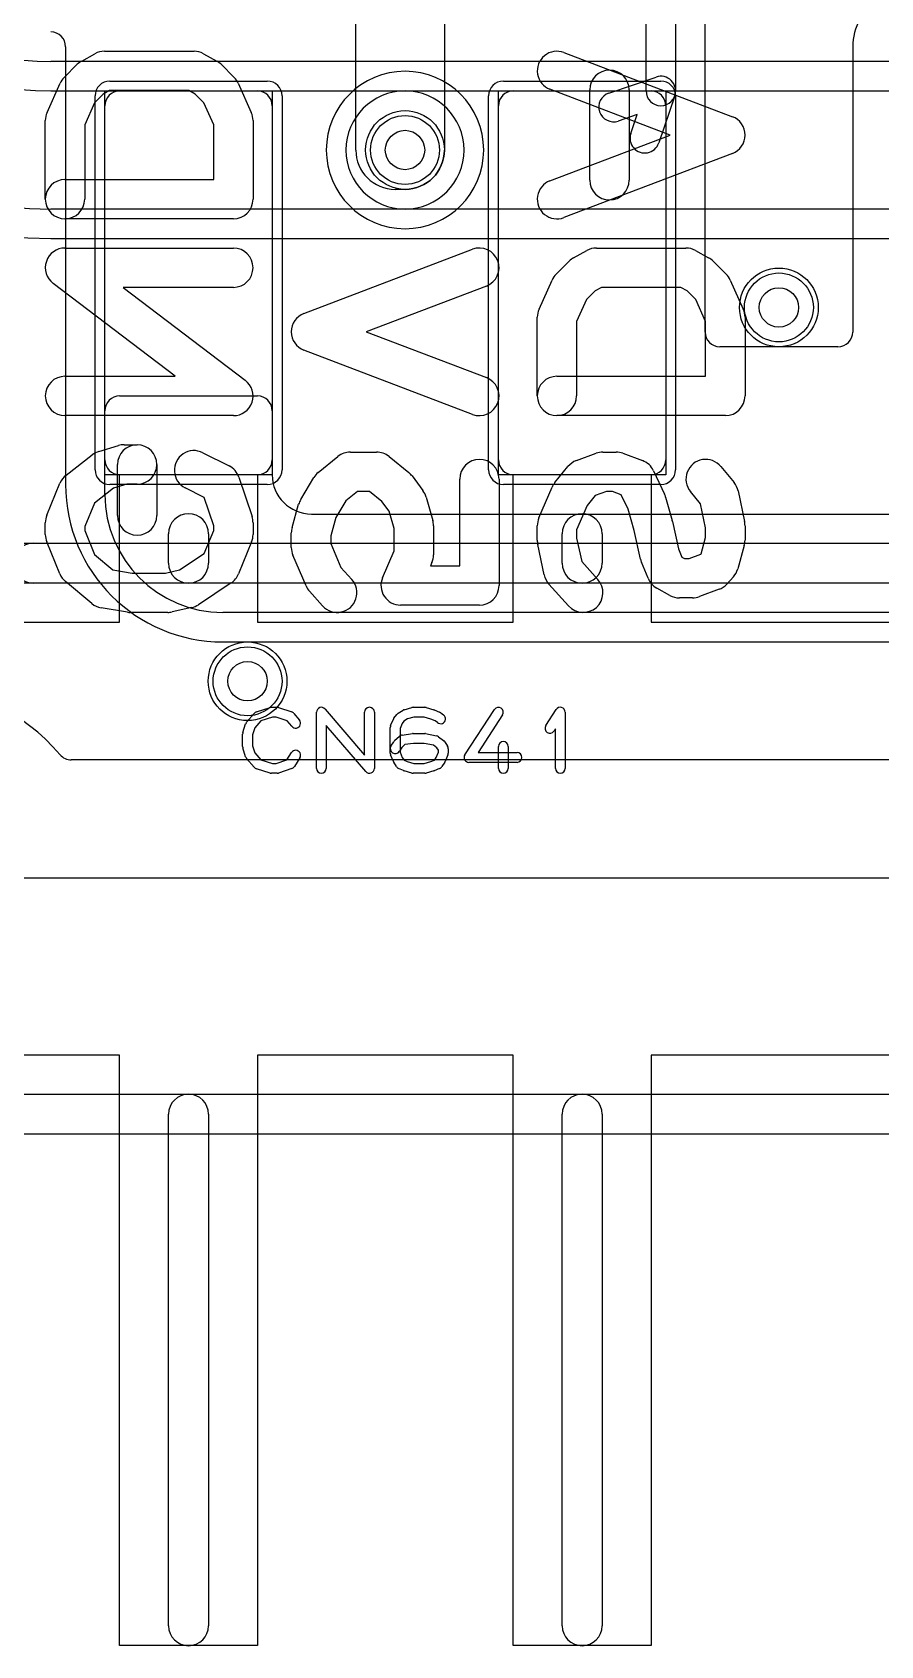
# Model space of a CAD drawing. Extents: x -3.9 to 29.3, y -3.9 to 20.
# Drawn here: x 3.61 to 7.92, y -3.9 to 4.3 of the extents above; entities that cross this region are included whole.
import ezdxf

# ---------------------------------------------------------------- set-up
doc = ezdxf.new("R2010")
doc.units = 0
for name, color, linetype in [('Hole', 1, 'CONTINUOUS'), ('L1', 3, 'CONTINUOUS'), ('L2', 3, 'CONTINUOUS'), ('L3', 3, 'CONTINUOUS'), ('L4', 3, 'CONTINUOUS'), ('MetalMask-A', 176, 'CONTINUOUS'), ('Outline', 7, 'CONTINUOUS'), ('PartsArea-A', 111, 'CONTINUOUS'), ('PartsSilk-A', 221, 'CONTINUOUS'), ('PartsSilk-B', 221, 'CONTINUOUS'), ('Resist-A', 2, 'CONTINUOUS'), ('Resist-B', 2, 'CONTINUOUS'), ('Silk-A', 140, 'CONTINUOUS'), ('Silk-B', 140, 'CONTINUOUS')]:
    doc.layers.add(name, color=color, linetype=linetype)

msp = doc.modelspace()

# ---------------------------------------------------------------- linework, layer by layer
at = {"layer": 'Hole'}
for centre in [(5.5, 3.7), (7.4, 2.9), (4.7, 1)]:
    msp.add_circle(centre, 0.1, dxfattribs=at)
at = {"layer": 'L1'}
for p, q in [((5.25, 3.7), (5.25, 7.30003)), ((5.7, 6.1), (5.7, 3.7)), ((6.725, 4), (6.725, 5.4)), ((6.875, 5.4), (6.875, 4)), ((7.02504, 2.77497), (7.02504, 5.19999)), ((3.77496, 4.225), (3.77496, 1.99996)), ((7.77496, 4.225), (7.77496, 2.77497)), ((6.53564, 3.98936), (6.77586, 4.07101)), ((4.05, 4), (4.75, 4)), ((6.05, 4), (6.75, 4)), ((6.87101, 3.97586), (6.78936, 3.73564)), ((3.975, 2.125), (3.975, 3.925)), ((4.825, 3.925), (4.825, 2.125)), ((5.975, 2.125), (5.975, 3.925)), ((6.68, 3.88), (6.58392, 3.84734)), ((6.64734, 3.78392), (6.68, 3.88)), ((6.825, 3.925), (6.825, 2.125)), ((5.5, 3.5), (5.45, 3.5)), ((7.69999, 2.7), (7.10001, 2.7)), ((4.04997, 2.45), (4.75003, 2.45)), ((3.975, 1.95), (3.975, 2.37503)), ((4.825, 2.37503), (4.825, 2.05)), ((4.75, 2.05), (4.05, 2.05)), ((6.75, 2.05), (6.05, 2.05)), ((5.025, 1.85), (9.025, 1.85)), ((10, 1.35), (4.575, 1.35)), ((4.57496, 1.19996), (10, 1.19996)), ((10.19571, 0.6), (3.80429, 0.6))]:
    msp.add_line(p, q, dxfattribs=at)
for centre in [(5.5, 3.7), (7.4, 2.9), (4.7, 1)]:
    msp.add_circle(centre, 0.2, dxfattribs=at)
for centre, radius, start, end in [((8.05, 4.22497), 0.27504, 120.000169, 179.99375), ((3.69996, 4.225), 0.075, 0, 90), ((6.8, 4), 0.075, -18.775574, 108.775574), ((4.05, 3.925), 0.075, 90, 180), ((4.75, 3.925), 0.075, 0, 90), ((6.05, 3.925), 0.075, 90, 180), ((6.55978, 3.91835), 0.075, 108.775574, -71.227269), ((6.8, 4), 0.075, 180, 0), ((6.75, 3.925), 0.075, 0, 90), ((6.71835, 3.75978), 0.075, 161.224426, -18.772731), ((5.45, 3.7), 0.2, 180, -90), ((5.5, 3.7), 0.2, -90, 0), ((7.10001, 2.77497), 0.07497, 180, -90), ((7.69999, 2.77497), 0.07497, -90, 0), ((4.04997, 2.37503), 0.07497, 90, 180), ((4.75003, 2.37503), 0.07497, 0, 90), ((4.05, 2.125), 0.075, 180, -90), ((4.75, 2.125), 0.075, -90, 0), ((5.025, 2.05), 0.2, 180, -90), ((6.05, 2.125), 0.075, 180, -90), ((6.75, 2.125), 0.075, -90, 0), ((4.57496, 1.99996), 0.8, 180, -90), ((4.575, 1.95), 0.6, 180, -90), ((3, 0), 0.975, 40.004809, 139.995191), ((3.80429, 0.675), 0.075, -139.991968, -90)]:
    msp.add_arc(centre, radius, start, end, dxfattribs=at)
at = {"layer": 'L2'}
msp.add_line((10.19571, 0.6), (3.80429, 0.6), dxfattribs=at)
for centre in [(7.4, 2.9), (4.7, 1)]:
    msp.add_circle(centre, 0.2, dxfattribs=at)
for centre, radius, start, end in [((5.5, 3.7), 0.40004, 90, -90), ((5.5, 3.7), 0.40004, -90, 90), ((3, 0), 0.97501, 40.005259, 139.994741), ((3.80429, 0.675), 0.075, -139.997819, -90)]:
    msp.add_arc(centre, radius, start, end, dxfattribs=at)
at = {"layer": 'L3'}
msp.add_line((10.19571, 0.6), (3.80429, 0.6), dxfattribs=at)
for centre in [(7.4, 2.9), (4.7, 1)]:
    msp.add_circle(centre, 0.2, dxfattribs=at)
for centre, radius, start, end in [((5.5, 3.7), 0.40004, 90, -90), ((5.5, 3.7), 0.40004, -90, 90), ((3, 0), 0.975, 40.004809, 139.995191), ((3.80429, 0.675), 0.075, -139.991968, -90)]:
    msp.add_arc(centre, radius, start, end, dxfattribs=at)
at = {"layer": 'L4'}
for p, q in [((9.4, 4.15004), (3.7, 4.15004)), ((3.7, 4), (5.5, 4)), ((5.5, 4), (9.4, 4)), ((5.5, 3.4), (3.7, 3.4)), ((9.4, 3.4), (5.5, 3.4)), ((3.7, 3.24996), (9.13393, 3.24996)), ((10.19571, 0.6), (3.80429, 0.6))]:
    msp.add_line(p, q, dxfattribs=at)
for centre in [(5.5, 3.7), (7.4, 2.9), (4.7, 1)]:
    msp.add_circle(centre, 0.2, dxfattribs=at)
for centre, radius, start, end in [((3.7, 5.5), 2.25004, 180, -90), ((3.7, 5.5), 2.1, 180, -90), ((3.7, 5.5), 1.5, 180, -90), ((3.7, 5.5), 1.34996, 180, -90), ((5.5, 3.7), 0.3, 90, -90), ((5.5, 3.7), 0.3, -90, 90), ((3, 0), 0.975, 40.004809, 139.995191), ((3.80429, 0.675), 0.075, -139.991968, -90)]:
    msp.add_arc(centre, radius, start, end, dxfattribs=at)
at = {"layer": 'MetalMask-A'}
for p, q in [((4.05, 4), (4.75, 4)), ((6.05, 4), (6.75, 4)), ((3.975, 2.125), (3.975, 3.925)), ((4.825, 3.925), (4.825, 2.125)), ((5.975, 2.125), (5.975, 3.925)), ((6.825, 3.925), (6.825, 2.125)), ((4.75, 2.05), (4.05, 2.05)), ((6.75, 2.05), (6.05, 2.05))]:
    msp.add_line(p, q, dxfattribs=at)
for centre, start, end in [((4.05, 3.925), 90, 180), ((4.75, 3.925), 0, 90), ((6.05, 3.925), 90, 180), ((6.75, 3.925), 0, 90), ((4.05, 2.125), 180, -90), ((4.75, 2.125), -90, 0), ((6.05, 2.125), 180, -90), ((6.75, 2.125), -90, 0)]:
    msp.add_arc(centre, 0.075, start, end, dxfattribs=at)
at = {"layer": 'Outline'}
msp.add_line((10.625, 0), (3.375, 0), dxfattribs=at)
at = {"layer": 'PartsArea-A'}
for p, q in [((3.975, 2.05), (3.975, 4)), ((3.975, 4), (4.825, 4)), ((4.825, 4), (4.825, 2.05)), ((5.975, 2.05), (5.975, 4)), ((5.975, 4), (6.825, 4)), ((6.825, 4), (6.825, 2.05)), ((4.05, 2.05), (3.975, 2.05)), ((4.05, 1.3), (4.05, 2.05)), ((4.825, 2.05), (4.75, 2.05)), ((4.75, 2.05), (4.75, 1.3)), ((6.05, 2.05), (5.975, 2.05)), ((6.05, 1.3), (6.05, 2.05)), ((6.825, 2.05), (6.75, 2.05)), ((6.75, 2.05), (6.75, 1.3)), ((2.75, 1.3), (4.05, 1.3)), ((4.75, 1.3), (6.05, 1.3)), ((6.75, 1.3), (8.05, 1.3)), ((4.05, -0.9), (2.75, -0.9)), ((4.05, -3.9), (4.05, -0.9)), ((6.05, -0.9), (4.75, -0.9)), ((4.75, -0.9), (4.75, -3.9)), ((6.05, -3.9), (6.05, -0.9)), ((8.05, -0.9), (6.75, -0.9)), ((6.75, -0.9), (6.75, -3.9)), ((4.75, -3.9), (4.05, -3.9)), ((6.75, -3.9), (6.05, -3.9))]:
    msp.add_line(p, q, dxfattribs=at)
at = {"layer": 'PartsSilk-A'}
for p, q in [((4.2984, 1.6), (4.2984, 1.75)), ((4.5016, 1.75), (4.5016, 1.6)), ((6.2984, 1.6), (6.2984, 1.75)), ((6.5016, 1.75), (6.5016, 1.6)), ((1, 1.7016), (9.8, 1.7016)), ((9.8, 1.4984), (1.1016, 1.4984)), ((4.69508, 0.79239), (4.73397, 0.83683)), ((4.74516, 0.84418), (4.8146, 0.8664)), ((4.82222, 0.86759), (4.85, 0.86759)), ((4.8579, 0.86631), (4.92457, 0.84409)), ((4.93588, 0.83637), (4.96365, 0.80304)), ((5.05, 0.55741), (5.05, 0.84259)), ((5.09398, 0.85886), (5.29444, 0.62499)), ((5.29444, 0.62499), (5.29444, 0.84259)), ((5.34444, 0.84259), (5.34444, 0.55741)), ((5.44389, 0.81315), (5.45778, 0.83167)), ((5.46504, 0.83818), (5.49004, 0.85299)), ((5.49591, 0.85552), (5.5348, 0.86663)), ((5.54167, 0.86759), (5.6, 0.86759)), ((5.60687, 0.86663), (5.64576, 0.85552)), ((5.64817, 0.85469), (5.67595, 0.84358)), ((5.68229, 0.83989), (5.69618, 0.82878)), ((5.80407, 0.62663), (5.95407, 0.85626)), ((5.99593, 0.82892), (5.87119, 0.63796)), ((6.21513, 0.7747), (6.26791, 0.85618)), ((6.31389, 0.84259), (6.31389, 0.55741)), ((4.67614, 0.73894), (4.69003, 0.78339)), ((4.73618, 0.76344), (4.725, 0.72766)), ((4.76702, 0.79868), (4.73618, 0.76344)), ((4.82612, 0.81759), (4.76702, 0.79868)), ((4.84594, 0.81759), (4.82612, 0.81759)), ((4.90202, 0.7989), (4.84594, 0.81759)), ((4.92523, 0.77104), (4.90202, 0.7989)), ((5.30046, 0.54114), (5.1, 0.77501)), ((5.1, 0.77501), (5.1, 0.55741)), ((5.425, 0.63519), (5.425, 0.76481)), ((5.42692, 0.77442), (5.44081, 0.80776)), ((5.48577, 0.78565), (5.475, 0.75981)), ((5.475, 0.75981), (5.475, 0.64019)), ((5.4948, 0.79769), (5.48577, 0.78565)), ((5.51275, 0.80833), (5.4948, 0.79769)), ((5.54517, 0.81759), (5.51275, 0.80833)), ((5.5965, 0.81759), (5.54517, 0.81759)), ((5.63079, 0.80779), (5.5965, 0.81759)), ((5.65395, 0.79853), (5.63079, 0.80779)), ((5.66494, 0.78974), (5.65395, 0.79853)), ((6.26389, 0.75801), (6.25709, 0.74752)), ((6.26389, 0.55741), (6.26389, 0.75801)), ((4.675, 0.66852), (4.675, 0.73148)), ((4.69003, 0.61661), (4.67614, 0.66106)), ((4.725, 0.72766), (4.725, 0.67234)), ((4.725, 0.67234), (4.73618, 0.63656)), ((5.4288, 0.67066), (5.44269, 0.69288)), ((5.44728, 0.69832), (5.47228, 0.72054)), ((5.48318, 0.66333), (5.4712, 0.64416)), ((5.49985, 0.67814), (5.48318, 0.66333)), ((5.48541, 0.72661), (5.53819, 0.73402)), ((5.54342, 0.68426), (5.49985, 0.67814)), ((5.54167, 0.73426), (5.6, 0.73426)), ((5.59752, 0.68426), (5.54342, 0.68426)), ((5.64517, 0.67473), (5.59752, 0.68426)), ((5.6049, 0.73377), (5.66046, 0.72266)), ((5.66187, 0.66236), (5.64517, 0.67473)), ((5.66944, 0.65024), (5.66187, 0.66236)), ((5.67044, 0.71824), (5.69544, 0.69972)), ((5.70176, 0.69287), (5.71564, 0.67065)), ((5.71944, 0.65741), (5.71944, 0.63519)), ((5.975, 0.55741), (5.975, 0.66852)), ((6.025, 0.66852), (6.025, 0.55741)), ((4.73397, 0.56317), (4.69508, 0.60761)), ((4.73618, 0.63656), (4.76702, 0.60132)), ((4.76702, 0.60132), (4.82612, 0.58241)), ((4.82612, 0.58241), (4.84594, 0.58241)), ((4.84594, 0.58241), (4.90023, 0.6005)), ((4.90023, 0.6005), (4.92324, 0.63732)), ((4.96564, 0.61082), (4.93787, 0.56638)), ((5.44081, 0.59224), (5.42692, 0.62558)), ((5.45658, 0.56638), (5.44269, 0.5886)), ((5.475, 0.64019), (5.48618, 0.61336)), ((5.48618, 0.61336), (5.49492, 0.59937)), ((5.49492, 0.59937), (5.51133, 0.59208)), ((5.51133, 0.59208), (5.54517, 0.58241)), ((5.54517, 0.58241), (5.5965, 0.58241)), ((5.5965, 0.58241), (5.63079, 0.59221)), ((5.63079, 0.59221), (5.6498, 0.59981)), ((5.6498, 0.59981), (5.65827, 0.61336)), ((5.65827, 0.61336), (5.66944, 0.64019)), ((5.66944, 0.64019), (5.66944, 0.65024)), ((5.70176, 0.5886), (5.68787, 0.56638)), ((5.71752, 0.62558), (5.70364, 0.59224)), ((6.06944, 0.58796), (5.825, 0.58796)), ((5.87119, 0.63796), (6.06944, 0.63796)), ((4.8146, 0.5336), (4.74516, 0.55582)), ((4.85, 0.53241), (4.82222, 0.53241)), ((4.92457, 0.55591), (4.8579, 0.53369)), ((5.49263, 0.54567), (5.46763, 0.55678)), ((5.5348, 0.53337), (5.49591, 0.54448)), ((5.6, 0.53241), (5.54167, 0.53241)), ((5.64576, 0.54448), (5.60687, 0.53337)), ((5.67595, 0.55642), (5.64817, 0.54531)), ((1.1016, -1.0984), (9.6984, -1.0984)), ((4.2984, -3.8), (4.2984, -1.2)), ((4.5016, -1.2), (4.5016, -3.8)), ((6.2984, -3.8), (6.2984, -1.2)), ((6.5016, -1.2), (6.5016, -3.8)), ((9.8, -1.3016), (1, -1.3016))]:
    msp.add_line(p, q, dxfattribs=at)
for centre, radius, start, end in [((4.4, 1.75), 0.1016, 0, 180), ((6.4, 1.75), 0.1016, 0, 180), ((4.4, 1.6), 0.1016, 180, 0), ((6.4, 1.6), 0.1016, 180, 0), ((4.75278, 0.82037), 0.025, 107.746418, 138.811918), ((4.82222, 0.84259), 0.025, 90, 107.746418), ((4.85, 0.84259), 0.025, 71.579545, 90), ((4.91667, 0.82037), 0.025, 39.790899, 71.579545), ((5.075, 0.84259), 0.025, 40.603781, 180), ((5.31944, 0.84259), 0.025, 0, 180), ((5.47778, 0.81667), 0.025, 120.637524, 143.130102), ((5.50278, 0.83148), 0.025, 105.948544, 120.637524), ((5.54167, 0.84259), 0.025, 90, 105.948544), ((5.6, 0.84259), 0.025, 74.051456, 90), ((5.63889, 0.83148), 0.025, 68.207103, 74.051456), ((5.68056, 0.80926), 0.025, -128.666967, 51.345223), ((5.66667, 0.82037), 0.025, 51.333033, 68.207103), ((5.975, 0.84259), 0.025, -33.149737, 146.846436), ((6.28889, 0.84259), 0.025, 0, 147.066193), ((4.7, 0.73148), 0.025, 162.637772, 180), ((4.71389, 0.77593), 0.025, 138.811918, 162.637772), ((4.94444, 0.78704), 0.025, -140.209101, 39.800498), ((5.45, 0.76481), 0.025, 157.394238, 180), ((5.46389, 0.79815), 0.025, 143.130102, 157.394238), ((6.23611, 0.76111), 0.025, 147.066457, -32.933807), ((4.7, 0.66852), 0.025, 180, -162.637772), ((5.45, 0.65741), 0.025, 147.994617, -32.010019), ((5.46389, 0.67963), 0.025, 131.627831, 147.994617), ((5.48889, 0.70185), 0.025, 98.000474, 131.62783), ((5.54167, 0.70926), 0.025, 90, 98.000474), ((5.6, 0.70926), 0.025, 78.694563, 90), ((5.65556, 0.69815), 0.025, 53.473873, 78.694563), ((5.68056, 0.67963), 0.025, 31.985944, 53.473873), ((5.69444, 0.65741), 0.025, 0, 31.985944), ((6, 0.66852), 0.025, 0, 180), ((4.71389, 0.62407), 0.025, -162.637772, -138.811918), ((4.94444, 0.62407), 0.025, -32.005383, 147.999253), ((5.45, 0.63519), 0.025, 180, -157.394238), ((5.46389, 0.60185), 0.025, -157.394238, -147.994617), ((5.68056, 0.60185), 0.025, -32.005383, -22.605762), ((5.69444, 0.63519), 0.025, -22.605762, 0), ((5.825, 0.61296), 0.025, 146.850263, -90), ((6.06944, 0.61296), 0.025, -90, 90), ((4.75278, 0.57963), 0.025, -138.811918, -107.746418), ((4.82222, 0.55741), 0.025, -107.746418, -90), ((4.85, 0.55741), 0.025, -90, -71.579545), ((4.91667, 0.57963), 0.025, -71.579545, -32.005383), ((5.075, 0.55741), 0.025, 180, 0), ((5.31944, 0.55741), 0.025, -139.396219, 0), ((5.47778, 0.57963), 0.025, -147.994617, -113.950855), ((5.50278, 0.56852), 0.025, -113.950855, -105.948544), ((5.54167, 0.55741), 0.025, -105.948544, -90), ((5.6, 0.55741), 0.025, -90, -74.051456), ((5.63889, 0.56852), 0.025, -74.051456, -68.207103), ((5.66667, 0.57963), 0.025, -68.207103, -32.005383), ((6, 0.55741), 0.025, 180, 0), ((6.28889, 0.55741), 0.025, 180, 0), ((4.4, -1.2), 0.1016, 0, 180), ((6.4, -1.2), 0.1016, 0, 180), ((4.4, -3.8), 0.1016, 180, 0), ((6.4, -3.8), 0.1016, 180, 0)]:
    msp.add_arc(centre, radius, start, end, dxfattribs=at)
at = {"layer": 'PartsSilk-B'}
for p, q in [((3.85699, 4.15222), (3.92365, 4.18926)), ((3.97222, 4.20185), (4.42778, 4.20185)), ((4.47635, 4.18926), (4.54301, 4.15222)), ((6.30782, 4.1953), (7.16338, 3.86938)), ((3.76818, 4.06887), (3.83485, 4.13553)), ((4.56515, 4.13553), (4.63182, 4.06887)), ((3.68103, 3.89104), (3.7477, 4.03919)), ((4.6523, 4.03919), (4.71897, 3.89104)), ((3.92256, 3.9404), (3.87222, 3.82854)), ((3.96637, 3.9842), (3.92256, 3.9404)), ((3.99814, 4.00185), (3.96637, 3.9842)), ((4.40186, 4.00185), (3.99814, 4.00185)), ((4.43363, 3.9842), (4.40186, 4.00185)), ((4.47744, 3.9404), (4.43363, 3.9842)), ((4.52778, 3.82854), (4.47744, 3.9404)), ((6.84688, 3.77593), (6.23662, 4.0084)), ((6.43889, 3.5463), (6.43889, 4.00556)), ((6.63889, 4.00556), (6.63889, 3.5463)), ((3.67222, 3.45), (3.67222, 3.85)), ((3.87222, 3.82854), (3.87222, 3.45)), ((4.52778, 3.55), (4.52778, 3.82854)), ((4.72778, 3.85), (4.72778, 3.45)), ((6.23662, 3.54345), (6.84688, 3.77593)), ((7.16338, 3.68248), (6.30782, 3.35655)), ((3.77222, 3.55), (4.52778, 3.55)), ((4.62778, 3.35), (3.77222, 3.35)), ((3.77222, 3.20185), (4.62778, 3.20185)), ((6.47222, 3.20185), (6.92778, 3.20185)), ((4.98662, 2.86938), (5.84218, 3.1953)), ((6.26818, 3.06887), (6.33485, 3.13553)), ((6.35699, 3.15222), (6.42365, 3.18926)), ((6.97635, 3.18926), (7.04301, 3.15222)), ((7.06515, 3.13553), (7.13182, 3.06887)), ((6.18103, 2.89104), (6.2477, 3.03919)), ((7.1523, 3.03919), (7.21897, 2.89104)), ((4.33152, 2.55), (3.71162, 3.02231)), ((4.62778, 3.00185), (4.06848, 3.00185)), ((4.06848, 3.00185), (4.68838, 2.52954)), ((5.91338, 3.0084), (5.30312, 2.77593)), ((6.46637, 2.9842), (6.42256, 2.9404)), ((6.49814, 3.00185), (6.46637, 2.9842)), ((6.90186, 3.00185), (6.49814, 3.00185)), ((6.93363, 2.9842), (6.90186, 3.00185)), ((6.97744, 2.9404), (6.93363, 2.9842)), ((6.42256, 2.9404), (6.37222, 2.82854)), ((7.02778, 2.82854), (6.97744, 2.9404)), ((6.17222, 2.45), (6.17222, 2.85)), ((6.37222, 2.82854), (6.37222, 2.45)), ((7.02778, 2.55), (7.02778, 2.82854)), ((7.22778, 2.85), (7.22778, 2.45)), ((5.30312, 2.77593), (5.91338, 2.54345)), ((5.84218, 2.35655), (4.98662, 2.68248)), ((3.77222, 2.55), (4.33152, 2.55)), ((6.27222, 2.55), (7.02778, 2.55)), ((4.62778, 2.35), (3.77222, 2.35)), ((7.12778, 2.35), (6.27222, 2.35)), ((3.7775, 2.04746), (3.91083, 2.15116)), ((3.94381, 2.1681), (4.04381, 2.19773)), ((4.07222, 2.20185), (4.13889, 2.20185)), ((4.4725, 2.16166), (4.60583, 2.095)), ((5.05905, 2.06085), (5.15905, 2.14233)), ((5.22222, 2.16481), (5.35556, 2.16481)), ((5.41873, 2.14233), (5.51873, 2.06085)), ((6.37083, 2.12156), (6.47083, 2.15859)), ((6.50556, 2.16481), (6.57222, 2.16481)), ((6.60695, 2.15859), (6.70695, 2.12156)), ((4.03889, 1.84259), (4.03889, 2.10185)), ((4.23889, 2.10185), (4.23889, 1.84259)), ((6.2615, 2.00963), (6.32817, 2.09111)), ((6.76276, 2.07023), (6.81832, 1.95171)), ((7.10518, 2.0911), (7.17184, 2.00962)), ((3.67967, 1.84343), (3.74634, 2.00639)), ((4.01872, 1.9817), (3.92134, 1.90596)), ((4.08672, 2.00185), (4.01872, 1.9817)), ((4.13889, 2.00185), (4.08672, 2.00185)), ((4.47934, 1.93464), (4.38306, 1.98278)), ((4.65598, 2.03718), (4.72265, 1.83718)), ((4.96981, 1.92367), (5.03647, 2.03478)), ((5.53556, 2.04333), (5.59111, 1.96926)), ((5.77778, 1.58704), (5.77778, 2.02778)), ((5.97778, 2.02778), (5.97778, 1.48704)), ((6.18031, 1.83013), (6.24698, 1.98569)), ((3.92134, 1.90596), (3.87222, 1.7859)), ((4.52778, 1.78933), (4.47934, 1.93464)), ((4.92596, 1.78078), (4.9593, 1.8993)), ((5.19896, 1.91687), (5.1482, 1.83225)), ((5.2578, 1.96481), (5.19896, 1.91687)), ((5.31998, 1.96481), (5.2578, 1.96481)), ((5.3829, 1.91354), (5.31998, 1.96481)), ((5.4199, 1.86421), (5.3829, 1.91354)), ((5.60738, 1.93633), (5.64071, 1.81781)), ((6.42524, 1.89391), (6.37222, 1.77021)), ((6.46575, 1.94343), (6.42524, 1.89391)), ((6.52348, 1.96481), (6.46575, 1.94343)), ((6.5543, 1.96481), (6.52348, 1.96481)), ((6.59907, 1.94823), (6.5543, 1.96481)), ((6.63374, 1.87427), (6.59907, 1.94823)), ((6.82405, 1.93633), (6.85738, 1.81781)), ((7.00173, 1.9017), (6.95038, 1.96446)), ((7.02778, 1.78014), (7.00173, 1.9017)), ((7.19222, 1.96726), (7.22556, 1.8117)), ((3.67222, 1.7463), (3.67222, 1.80556)), ((4.72778, 1.80556), (4.72778, 1.7463)), ((5.1482, 1.83225), (5.12222, 1.7399)), ((5.44444, 1.77695), (5.4199, 1.86421)), ((6.66413, 1.76621), (6.63374, 1.87427)), ((6.85867, 1.81269), (6.89016, 1.67271)), ((3.87222, 1.7859), (3.87222, 1.76596)), ((3.87222, 1.76596), (3.92202, 1.64422)), ((4.48015, 1.64954), (4.52778, 1.76596)), ((4.52778, 1.76596), (4.52778, 1.78933)), ((4.92222, 1.67963), (4.92222, 1.7537)), ((5.12222, 1.7399), (5.12222, 1.70016)), ((5.44444, 1.66311), (5.44444, 1.77695)), ((5.64444, 1.79074), (5.64444, 1.64259)), ((6.17222, 1.71667), (6.17222, 1.79074)), ((6.37222, 1.77021), (6.37222, 1.72727)), ((6.37222, 1.72727), (6.39775, 1.60817)), ((6.69688, 1.62064), (6.66413, 1.76621)), ((7.0045, 1.64769), (7.02778, 1.73047)), ((7.02778, 1.73047), (7.02778, 1.78014)), ((7.22778, 1.79074), (7.22778, 1.71667)), ((3.74634, 1.54547), (3.67967, 1.70844)), ((3.92202, 1.64422), (4.01541, 1.5664)), ((4.35451, 1.56579), (4.48015, 1.64954)), ((4.72033, 1.70844), (4.65366, 1.54547)), ((4.99698, 1.48468), (4.93031, 1.64024)), ((5.12222, 1.70016), (5.17429, 1.57867)), ((5.38586, 1.52643), (5.44444, 1.66311)), ((6.20778, 1.54015), (6.17444, 1.69571)), ((6.89016, 1.67271), (6.90704, 1.63147)), ((6.94319, 1.62407), (7.00326, 1.64632)), ((7.00326, 1.64632), (7.0045, 1.64769)), ((7.22404, 1.68959), (7.1907, 1.57107)), ((4.01541, 1.5664), (4.11384, 1.55)), ((4.28346, 1.55), (4.35451, 1.56579)), ((5.17429, 1.57867), (5.22989, 1.5169)), ((5.63636, 1.6032), (5.62943, 1.58704)), ((5.62943, 1.58704), (5.77778, 1.58704)), ((6.39775, 1.60817), (6.47989, 1.5169)), ((6.73523, 1.52324), (6.70189, 1.60472)), ((6.90704, 1.63147), (6.92036, 1.62407)), ((6.92036, 1.62407), (6.94319, 1.62407)), ((3.9082, 1.3954), (3.77487, 1.50651)), ((4.11384, 1.55), (4.28346, 1.55)), ((4.61658, 1.50012), (4.44991, 1.38901)), ((6.33123, 1.3831), (6.23123, 1.49421)), ((7.16878, 1.53126), (7.13545, 1.49422)), ((5.08123, 1.3831), (5.01456, 1.45717)), ((6.84587, 1.43666), (6.77921, 1.4737)), ((6.96111, 1.42407), (6.89444, 1.42407)), ((7.09584, 1.46734), (6.99584, 1.4303)), ((4.08912, 1.35136), (3.95578, 1.37358)), ((4.29444, 1.35), (4.10556, 1.35)), ((4.41613, 1.3746), (4.31613, 1.35238)), ((5.87778, 1.38704), (5.47778, 1.38704))]:
    msp.add_line(p, q, dxfattribs=at)
for centre, start, end in [((3.97222, 4.10185), 90, 119.059056), ((4.42778, 4.10185), 60.940944, 90), ((6.27222, 4.10185), 69.145542, -110.854012), ((3.90556, 4.06481), 119.059056, 134.995949), ((4.49444, 4.06481), 45.004051, 60.940944), ((6.53889, 4.00556), 0, 180), ((3.83889, 3.99815), 134.995949, 155.769903), ((4.56111, 3.99815), 24.230097, 45.004051), ((3.77222, 3.85), 155.769903, 180), ((4.62778, 3.85), 0, 24.230097), ((7.12778, 3.77593), -69.145542, 69.145542), ((3.77222, 3.45), 90, -90), ((6.27222, 3.45), 110.854458, -69.145403), ((6.53889, 3.5463), 180, 0), ((3.77222, 3.45), 180, 0), ((4.62778, 3.45), -90, 0), ((3.77222, 3.10185), 90, -127.303726), ((4.62778, 3.10185), -90, 90), ((5.87778, 3.10185), -69.145542, 110.854012), ((6.47222, 3.10185), 90, 119.059056), ((6.92778, 3.10185), 60.940944, 90), ((6.40556, 3.06481), 119.059056, 134.995949), ((6.99444, 3.06481), 45.004051, 60.940944), ((6.33889, 2.99815), 134.995949, 155.769903), ((7.06111, 2.99815), 24.230097, 45.004051), ((6.27222, 2.85), 155.769903, 180), ((7.12778, 2.85), 0, 24.230097), ((5.02222, 2.77593), 110.854458, -110.854597), ((3.77222, 2.45), 90, -90), ((5.87778, 2.45), -110.854458, 69.145403), ((6.27222, 2.45), 90, -90), ((4.62778, 2.45), -90, 52.69692), ((6.27222, 2.45), 180, 0), ((7.12778, 2.45), -90, 0), ((3.97222, 2.07222), 106.504972, 127.874686), ((4.13889, 2.10185), 0, 180), ((4.07222, 2.10185), 90, 106.504556), ((4.13889, 2.10185), -90, 90), ((4.42778, 2.07222), 63.434949, -116.563332), ((5.22222, 2.06481), 90, 129.176126), ((5.35556, 2.06481), 50.823874, 90), ((6.50556, 2.06481), 90, 110.321346), ((6.57222, 2.06481), 69.678654, 90), ((4.56111, 2.00556), 18.433137, 63.436668), ((5.12222, 1.98333), 129.176126, 149.036243), ((5.45556, 1.98333), 36.869898, 50.823874), ((5.87778, 2.02778), 0, 180), ((6.40556, 2.02778), 110.321346, 140.705756), ((6.67222, 2.02778), 25.119699, 69.678654), ((7.02778, 2.02778), 39.286182, -140.712891), ((3.83889, 1.96852), 127.871466, 157.749607), ((5.51111, 1.90926), 15.705363, 36.869898), ((6.33889, 1.9463), 140.705756, 156.80141), ((7.09444, 1.9463), 12.098759, 39.287109), ((5.05556, 1.87222), 149.036243, 164.28757), ((6.72778, 1.90926), 15.705363, 25.119699), ((3.77222, 1.80556), 157.746396, 180), ((4.13889, 1.84259), 180, 0), ((4.62778, 1.80556), 0, 18.435808), ((5.54444, 1.79074), 0, 15.705363), ((6.27222, 1.79074), 156.801409, 180), ((6.76111, 1.79074), 12.679825, 15.705363), ((7.12778, 1.79074), 0, 12.096769), ((3.77222, 1.7463), 180, -157.750839), ((4.62778, 1.7463), -22.2483, 0), ((5.02222, 1.7537), 164.28757, 180), ((5.02222, 1.67963), 180, -156.80141), ((5.54444, 1.64259), -23.196334, 0), ((6.27222, 1.71667), 180, -167.901241), ((7.12778, 1.71667), -15.71243, 0), ((6.79444, 1.64259), -167.320175, -157.746596), ((7.09444, 1.59815), -41.980399, -15.711438), ((3.83889, 1.58333), -157.7517, -129.805994), ((4.56111, 1.58333), -56.311522, -22.249161), ((5.08889, 1.52407), -156.801409, -138.01151), ((5.15556, 1.45), -138.01151, 41.990204), ((5.47778, 1.48704), 156.803666, -90), ((5.87778, 1.48704), -90, 0), ((6.30556, 1.56111), -167.901241, -138.01151), ((6.40556, 1.45), -138.01151, 41.987497), ((6.82778, 1.56111), -157.746396, -119.058983), ((7.06111, 1.56111), -69.676664, -41.982084), ((3.97222, 1.47222), -129.807038, -99.460929), ((6.89444, 1.52407), -119.059056, -90), ((6.96111, 1.52407), -90, -69.67537), ((4.10556, 1.45), -99.462322, -90), ((4.29444, 1.45), -90, -77.472406), ((4.39444, 1.47222), -77.473057, -56.310726)]:
    msp.add_arc(centre, 0.1, start, end, dxfattribs=at)
at = {"layer": 'Resist-A'}
for p, q in [((4, 4.05), (4.8, 4.05)), ((6, 4.05), (6.8, 4.05)), ((3.925, 2.075), (3.925, 3.975)), ((4.875, 3.975), (4.875, 2.075)), ((5.925, 2.075), (5.925, 3.975)), ((6.875, 3.975), (6.875, 2.075)), ((4.8, 2), (4, 2)), ((6.8, 2), (6, 2))]:
    msp.add_line(p, q, dxfattribs=at)
for centre in [(5.5, 3.7), (7.4, 2.9), (4.7, 1)]:
    msp.add_circle(centre, 0.175, dxfattribs=at)
for centre, start, end in [((4, 3.975), 90, 180), ((4.8, 3.975), 0, 90), ((6, 3.975), 90, 180), ((6.8, 3.975), 0, 90), ((4, 2.075), 180, -90), ((4.8, 2.075), -90, 0), ((6, 2.075), 180, -90), ((6.8, 2.075), -90, 0)]:
    msp.add_arc(centre, 0.075, start, end, dxfattribs=at)
at = {"layer": 'Resist-B'}
for centre in [(5.5, 3.7), (7.4, 2.9), (4.7, 1)]:
    msp.add_circle(centre, 0.175, dxfattribs=at)
at = {"layer": 'Silk-A'}
for p, q in [((4.2984, 1.6), (4.2984, 1.75)), ((4.5016, 1.75), (4.5016, 1.6)), ((6.2984, 1.6), (6.2984, 1.75)), ((6.5016, 1.75), (6.5016, 1.6)), ((3.61187, 1.7016), (9.30326, 1.7016)), ((9.30326, 1.4984), (3.61187, 1.4984))]:
    msp.add_line(p, q, dxfattribs=at)
for centre, start, end in [((4.4, 1.75), 0, 180), ((6.4, 1.75), 0, 180), ((3.61187, 1.6), 90, -90), ((4.4, 1.6), 180, 0), ((6.4, 1.6), 180, 0)]:
    msp.add_arc(centre, 0.1016, start, end, dxfattribs=at)
at = {"layer": 'Silk-B'}
for p, q in [((3.85699, 4.15222), (3.92365, 4.18926)), ((3.97222, 4.20185), (4.42778, 4.20185)), ((4.47635, 4.18926), (4.54301, 4.15222)), ((6.30782, 4.1953), (7.16338, 3.86938)), ((3.76818, 4.06887), (3.83485, 4.13553)), ((4.56515, 4.13553), (4.63182, 4.06887)), ((3.68103, 3.89104), (3.7477, 4.03919)), ((4.6523, 4.03919), (4.71897, 3.89104)), ((3.92256, 3.9404), (3.87222, 3.82854)), ((3.96637, 3.9842), (3.92256, 3.9404)), ((3.99814, 4.00185), (3.96637, 3.9842)), ((4.40186, 4.00185), (3.99814, 4.00185)), ((4.43363, 3.9842), (4.40186, 4.00185)), ((4.47744, 3.9404), (4.43363, 3.9842)), ((4.52778, 3.82854), (4.47744, 3.9404)), ((6.84688, 3.77593), (6.23662, 4.0084)), ((6.43889, 3.5463), (6.43889, 4.00556)), ((6.63889, 4.00556), (6.63889, 3.5463)), ((3.67222, 3.45), (3.67222, 3.85)), ((3.87222, 3.82854), (3.87222, 3.45)), ((4.52778, 3.55), (4.52778, 3.82854)), ((4.72778, 3.85), (4.72778, 3.45)), ((6.23662, 3.54345), (6.84688, 3.77593)), ((7.16338, 3.68248), (6.30782, 3.35655)), ((3.77222, 3.55), (4.52778, 3.55)), ((4.62778, 3.35), (3.77222, 3.35)), ((3.77222, 3.20185), (4.62778, 3.20185)), ((6.47222, 3.20185), (6.92778, 3.20185)), ((4.98662, 2.86938), (5.84218, 3.1953)), ((6.26818, 3.06887), (6.33485, 3.13553)), ((6.35699, 3.15222), (6.42365, 3.18926)), ((6.97635, 3.18926), (7.04301, 3.15222)), ((7.06515, 3.13553), (7.13182, 3.06887)), ((6.18103, 2.89104), (6.2477, 3.03919)), ((7.1523, 3.03919), (7.21897, 2.89104)), ((4.33152, 2.55), (3.71162, 3.02231)), ((4.62778, 3.00185), (4.06848, 3.00185)), ((4.06848, 3.00185), (4.68838, 2.52954)), ((5.91338, 3.0084), (5.30312, 2.77593)), ((6.46637, 2.9842), (6.42256, 2.9404)), ((6.49814, 3.00185), (6.46637, 2.9842)), ((6.90186, 3.00185), (6.49814, 3.00185)), ((6.93363, 2.9842), (6.90186, 3.00185)), ((6.97744, 2.9404), (6.93363, 2.9842)), ((6.42256, 2.9404), (6.37222, 2.82854)), ((7.02778, 2.82854), (6.97744, 2.9404)), ((6.17222, 2.45), (6.17222, 2.85)), ((6.37222, 2.82854), (6.37222, 2.45)), ((7.02778, 2.55), (7.02778, 2.82854)), ((7.22778, 2.85), (7.22778, 2.45)), ((5.30312, 2.77593), (5.91338, 2.54345)), ((5.84218, 2.35655), (4.98662, 2.68248)), ((3.77222, 2.55), (4.33152, 2.55)), ((6.27222, 2.55), (7.02778, 2.55)), ((4.62778, 2.35), (3.77222, 2.35)), ((7.12778, 2.35), (6.27222, 2.35)), ((3.7775, 2.04746), (3.91083, 2.15116)), ((3.94381, 2.1681), (4.04381, 2.19773)), ((4.07222, 2.20185), (4.13889, 2.20185)), ((4.4725, 2.16166), (4.60583, 2.095)), ((5.05905, 2.06085), (5.15905, 2.14233)), ((5.22222, 2.16481), (5.35556, 2.16481)), ((5.41873, 2.14233), (5.51873, 2.06085)), ((6.37083, 2.12156), (6.47083, 2.15859)), ((6.50556, 2.16481), (6.57222, 2.16481)), ((6.60695, 2.15859), (6.70695, 2.12156)), ((4.03889, 1.84259), (4.03889, 2.10185)), ((4.23889, 2.10185), (4.23889, 1.84259)), ((6.2615, 2.00963), (6.32817, 2.09111)), ((6.76276, 2.07023), (6.81832, 1.95171)), ((7.10518, 2.0911), (7.17184, 2.00962)), ((3.67967, 1.84343), (3.74634, 2.00639)), ((4.01872, 1.9817), (3.92134, 1.90596)), ((4.08672, 2.00185), (4.01872, 1.9817)), ((4.13889, 2.00185), (4.08672, 2.00185)), ((4.47934, 1.93464), (4.38306, 1.98278)), ((4.65598, 2.03718), (4.72265, 1.83718)), ((4.96981, 1.92367), (5.03647, 2.03478)), ((5.53556, 2.04333), (5.59111, 1.96926)), ((5.77778, 1.58704), (5.77778, 2.02778)), ((5.97778, 2.02778), (5.97778, 1.48704)), ((6.18031, 1.83013), (6.24698, 1.98569)), ((3.92134, 1.90596), (3.87222, 1.7859)), ((4.52778, 1.78933), (4.47934, 1.93464)), ((4.92596, 1.78078), (4.9593, 1.8993)), ((5.19896, 1.91687), (5.1482, 1.83225)), ((5.2578, 1.96481), (5.19896, 1.91687)), ((5.31998, 1.96481), (5.2578, 1.96481)), ((5.3829, 1.91354), (5.31998, 1.96481)), ((5.4199, 1.86421), (5.3829, 1.91354)), ((5.60738, 1.93633), (5.64071, 1.81781)), ((6.42524, 1.89391), (6.37222, 1.77021)), ((6.46575, 1.94343), (6.42524, 1.89391)), ((6.52348, 1.96481), (6.46575, 1.94343)), ((6.5543, 1.96481), (6.52348, 1.96481)), ((6.59907, 1.94823), (6.5543, 1.96481)), ((6.63374, 1.87427), (6.59907, 1.94823)), ((6.82405, 1.93633), (6.85738, 1.81781)), ((7.00173, 1.9017), (6.95038, 1.96446)), ((7.02778, 1.78014), (7.00173, 1.9017)), ((7.19222, 1.96726), (7.22556, 1.8117)), ((3.67222, 1.7463), (3.67222, 1.80556)), ((4.72778, 1.80556), (4.72778, 1.7463)), ((5.1482, 1.83225), (5.12222, 1.7399)), ((5.44444, 1.77695), (5.4199, 1.86421)), ((6.66413, 1.76621), (6.63374, 1.87427)), ((6.85867, 1.81269), (6.89016, 1.67271)), ((3.87222, 1.7859), (3.87222, 1.76596)), ((3.87222, 1.76596), (3.92202, 1.64422)), ((4.48015, 1.64954), (4.52778, 1.76596)), ((4.52778, 1.76596), (4.52778, 1.78933)), ((4.92222, 1.67963), (4.92222, 1.7537)), ((5.12222, 1.7399), (5.12222, 1.70016)), ((5.44444, 1.66311), (5.44444, 1.77695)), ((5.64444, 1.79074), (5.64444, 1.64259)), ((6.17222, 1.71667), (6.17222, 1.79074)), ((6.37222, 1.77021), (6.37222, 1.72727)), ((6.37222, 1.72727), (6.39775, 1.60817)), ((6.69688, 1.62064), (6.66413, 1.76621)), ((7.0045, 1.64769), (7.02778, 1.73047)), ((7.02778, 1.73047), (7.02778, 1.78014)), ((7.22778, 1.79074), (7.22778, 1.71667)), ((3.74634, 1.54547), (3.67967, 1.70844)), ((3.92202, 1.64422), (4.01541, 1.5664)), ((4.35451, 1.56579), (4.48015, 1.64954)), ((4.72033, 1.70844), (4.65366, 1.54547)), ((4.99698, 1.48468), (4.93031, 1.64024)), ((5.12222, 1.70016), (5.17429, 1.57867)), ((5.38586, 1.52643), (5.44444, 1.66311)), ((6.20778, 1.54015), (6.17444, 1.69571)), ((6.89016, 1.67271), (6.90704, 1.63147)), ((6.94319, 1.62407), (7.00326, 1.64632)), ((7.00326, 1.64632), (7.0045, 1.64769)), ((7.22404, 1.68959), (7.1907, 1.57107)), ((4.01541, 1.5664), (4.11384, 1.55)), ((4.28346, 1.55), (4.35451, 1.56579)), ((5.17429, 1.57867), (5.22989, 1.5169)), ((5.63636, 1.6032), (5.62943, 1.58704)), ((5.62943, 1.58704), (5.77778, 1.58704)), ((6.39775, 1.60817), (6.47989, 1.5169)), ((6.73523, 1.52324), (6.70189, 1.60472)), ((6.90704, 1.63147), (6.92036, 1.62407)), ((6.92036, 1.62407), (6.94319, 1.62407)), ((3.9082, 1.3954), (3.77487, 1.50651)), ((4.11384, 1.55), (4.28346, 1.55)), ((4.61658, 1.50012), (4.44991, 1.38901)), ((6.33123, 1.3831), (6.23123, 1.49421)), ((7.16878, 1.53126), (7.13545, 1.49422)), ((5.08123, 1.3831), (5.01456, 1.45717)), ((6.84587, 1.43666), (6.77921, 1.4737)), ((6.96111, 1.42407), (6.89444, 1.42407)), ((7.09584, 1.46734), (6.99584, 1.4303)), ((4.08912, 1.35136), (3.95578, 1.37358)), ((4.29444, 1.35), (4.10556, 1.35)), ((4.41613, 1.3746), (4.31613, 1.35238)), ((5.87778, 1.38704), (5.47778, 1.38704))]:
    msp.add_line(p, q, dxfattribs=at)
for centre, start, end in [((3.97222, 4.10185), 90, 119.059056), ((4.42778, 4.10185), 60.940944, 90), ((6.27222, 4.10185), 69.145542, -110.854012), ((3.90556, 4.06481), 119.059056, 134.995949), ((4.49444, 4.06481), 45.004051, 60.940944), ((6.53889, 4.00556), 0, 180), ((3.83889, 3.99815), 134.995949, 155.769903), ((4.56111, 3.99815), 24.230097, 45.004051), ((3.77222, 3.85), 155.769903, 180), ((4.62778, 3.85), 0, 24.230097), ((7.12778, 3.77593), -69.145542, 69.145542), ((3.77222, 3.45), 90, -90), ((6.27222, 3.45), 110.854458, -69.145403), ((6.53889, 3.5463), 180, 0), ((3.77222, 3.45), 180, 0), ((4.62778, 3.45), -90, 0), ((3.77222, 3.10185), 90, -127.303726), ((4.62778, 3.10185), -90, 90), ((5.87778, 3.10185), -69.145542, 110.854012), ((6.47222, 3.10185), 90, 119.059056), ((6.92778, 3.10185), 60.940944, 90), ((6.40556, 3.06481), 119.059056, 134.995949), ((6.99444, 3.06481), 45.004051, 60.940944), ((6.33889, 2.99815), 134.995949, 155.769903), ((7.06111, 2.99815), 24.230097, 45.004051), ((6.27222, 2.85), 155.769903, 180), ((7.12778, 2.85), 0, 24.230097), ((5.02222, 2.77593), 110.854458, -110.854597), ((3.77222, 2.45), 90, -90), ((5.87778, 2.45), -110.854458, 69.145403), ((6.27222, 2.45), 90, -90), ((4.62778, 2.45), -90, 52.69692), ((6.27222, 2.45), 180, 0), ((7.12778, 2.45), -90, 0), ((3.97222, 2.07222), 106.504972, 127.874686), ((4.13889, 2.10185), 0, 180), ((4.07222, 2.10185), 90, 106.504556), ((4.13889, 2.10185), -90, 90), ((4.42778, 2.07222), 63.434949, -116.563332), ((5.22222, 2.06481), 90, 129.176126), ((5.35556, 2.06481), 50.823874, 90), ((6.50556, 2.06481), 90, 110.321346), ((6.57222, 2.06481), 69.678654, 90), ((4.56111, 2.00556), 18.433137, 63.436668), ((5.12222, 1.98333), 129.176126, 149.036243), ((5.45556, 1.98333), 36.869898, 50.823874), ((5.87778, 2.02778), 0, 180), ((6.40556, 2.02778), 110.321346, 140.705756), ((6.67222, 2.02778), 25.119699, 69.678654), ((7.02778, 2.02778), 39.286182, -140.712891), ((3.83889, 1.96852), 127.871466, 157.749607), ((5.51111, 1.90926), 15.705363, 36.869898), ((6.33889, 1.9463), 140.705756, 156.80141), ((7.09444, 1.9463), 12.098759, 39.287109), ((5.05556, 1.87222), 149.036243, 164.28757), ((6.72778, 1.90926), 15.705363, 25.119699), ((3.77222, 1.80556), 157.746396, 180), ((4.13889, 1.84259), 180, 0), ((4.62778, 1.80556), 0, 18.435808), ((5.54444, 1.79074), 0, 15.705363), ((6.27222, 1.79074), 156.801409, 180), ((6.76111, 1.79074), 12.679825, 15.705363), ((7.12778, 1.79074), 0, 12.096769), ((3.77222, 1.7463), 180, -157.750839), ((4.62778, 1.7463), -22.2483, 0), ((5.02222, 1.7537), 164.28757, 180), ((5.02222, 1.67963), 180, -156.80141), ((5.54444, 1.64259), -23.196334, 0), ((6.27222, 1.71667), 180, -167.901241), ((7.12778, 1.71667), -15.71243, 0), ((6.79444, 1.64259), -167.320175, -157.746596), ((7.09444, 1.59815), -41.980399, -15.711438), ((3.83889, 1.58333), -157.7517, -129.805994), ((4.56111, 1.58333), -56.311522, -22.249161), ((5.08889, 1.52407), -156.801409, -138.01151), ((5.15556, 1.45), -138.01151, 41.990204), ((5.47778, 1.48704), 156.803666, -90), ((5.87778, 1.48704), -90, 0), ((6.30556, 1.56111), -167.901241, -138.01151), ((6.40556, 1.45), -138.01151, 41.987497), ((6.82778, 1.56111), -157.746396, -119.058983), ((7.06111, 1.56111), -69.676664, -41.982084), ((3.97222, 1.47222), -129.807038, -99.460929), ((6.89444, 1.52407), -119.059056, -90), ((6.96111, 1.52407), -90, -69.67537), ((4.10556, 1.45), -99.462322, -90), ((4.29444, 1.45), -90, -77.472406), ((4.39444, 1.47222), -77.473057, -56.310726)]:
    msp.add_arc(centre, 0.1, start, end, dxfattribs=at)

doc.saveas('drawing.dxf')
